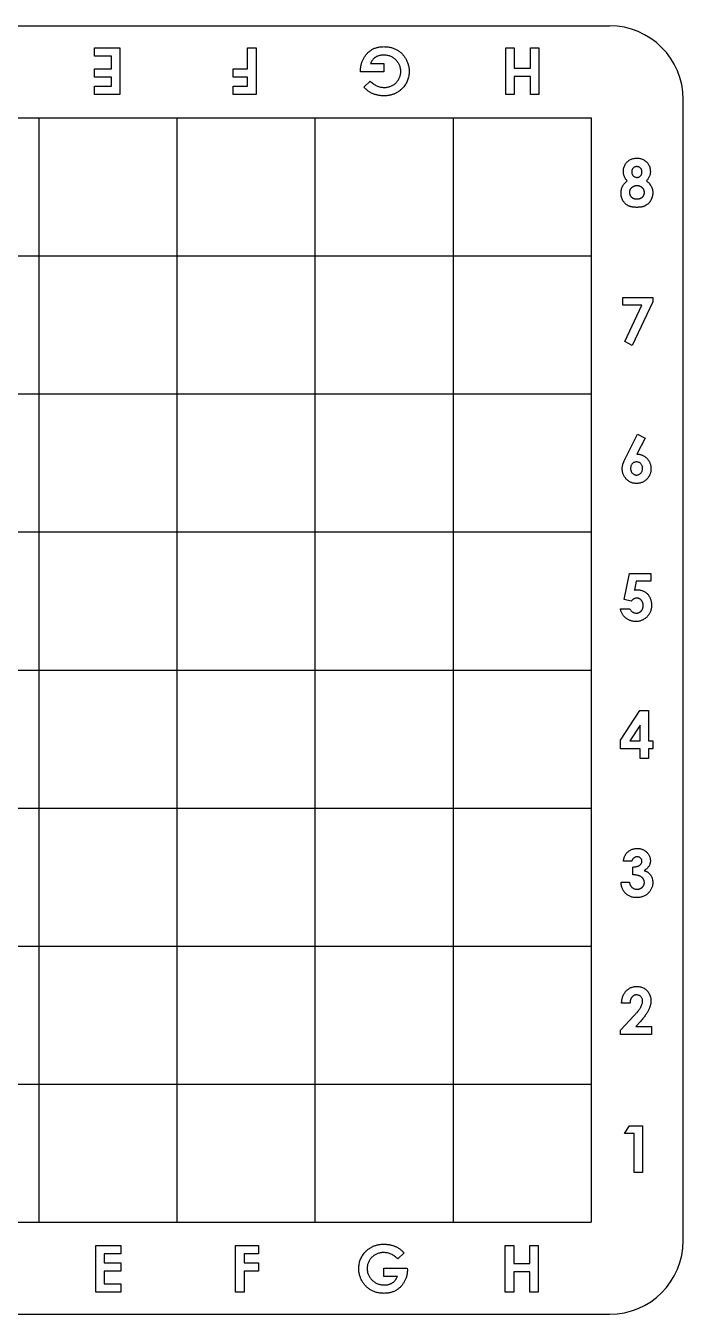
# Model space of a CAD drawing. Header units: millimetres. Extents: x 120 to 470, y 29 to 379.
# Drawn here: x 291.2 to 469.7, y 28.9 to 378.9 of the extents above; entities that cross this region are included whole.
import ezdxf

# ---------------------------------------------------------------- set-up
doc = ezdxf.new("R2010")
doc.units = ezdxf.units.MM

msp = doc.modelspace()

# ---------------------------------------------------------------- linework, layer by layer
at = {"color": 7, "linetype": 'Continuous', "lineweight": 25}
for p, q in [((139.69, 378.87), (449.69, 378.87)), ((309.86, 370.59), (309.86, 372.87)), ((309.86, 372.87), (316.7, 372.87)), ((316.7, 372.87), (316.7, 360.17)), ((351.43, 367.18), (351.43, 372.87)), ((351.43, 372.87), (353.71, 372.87)), ((353.71, 372.87), (353.71, 360.17)), ((421.55, 372.87), (423.82, 372.87)), ((421.55, 360.17), (421.55, 372.87)), ((423.82, 372.87), (423.82, 367.34)), ((428.22, 367.34), (428.22, 372.87)), ((428.22, 372.87), (430.5, 372.87)), ((430.5, 372.87), (430.5, 360.17)), ((314.42, 370.59), (309.86, 370.59)), ((314.42, 367.18), (314.42, 370.59)), ((384.8, 368.64), (388.44, 368.64)), ((388.44, 368.64), (388.44, 366.36)), ((309.86, 367.18), (314.42, 367.18)), ((309.86, 364.9), (309.86, 367.18)), ((314.42, 364.9), (309.86, 364.9)), ((314.42, 362.45), (314.42, 364.9)), ((347.52, 367.18), (351.43, 367.18)), ((347.52, 364.9), (347.52, 367.18)), ((351.43, 364.9), (347.52, 364.9)), ((351.43, 362.45), (351.43, 364.9)), ((382.11, 366.36), (382.09, 366.9)), ((388.44, 366.36), (382.11, 366.36)), ((423.82, 367.34), (428.22, 367.34)), ((423.82, 365.06), (423.82, 360.17)), ((428.22, 365.06), (423.82, 365.06)), ((428.22, 360.17), (428.22, 365.06)), ((309.86, 362.45), (314.42, 362.45)), ((309.86, 360.17), (309.86, 362.45)), ((347.52, 362.45), (351.43, 362.45)), ((347.52, 360.17), (347.52, 362.45)), ((382.99, 362.19), (384.71, 363.84)), ((316.7, 360.17), (309.86, 360.17)), ((353.71, 360.17), (347.52, 360.17)), ((423.82, 360.17), (421.55, 360.17)), ((430.5, 360.17), (428.22, 360.17)), ((469.69, 48.87), (469.69, 358.87)), ((144.69, 353.87), (444.69, 353.87)), ((257.19, 353.87), (294.69, 353.87)), ((294.69, 353.87), (294.69, 316.37)), ((294.69, 353.87), (332.19, 353.87)), ((332.19, 353.87), (369.69, 353.87)), ((332.19, 353.87), (332.19, 316.37)), ((369.69, 353.87), (369.69, 316.37)), ((369.69, 353.87), (407.19, 353.87)), ((407.19, 353.87), (407.19, 316.37)), ((407.19, 353.87), (444.69, 353.87)), ((444.69, 353.87), (444.69, 316.37)), ((444.69, 353.87), (444.69, 53.87)), ((257.19, 316.37), (294.69, 316.37)), ((294.69, 316.37), (294.69, 278.87)), ((294.69, 316.37), (332.19, 316.37)), ((332.19, 316.37), (332.19, 278.87)), ((332.19, 316.37), (369.69, 316.37)), ((369.69, 316.37), (407.19, 316.37)), ((369.69, 316.37), (369.69, 278.87)), ((407.19, 316.37), (407.19, 278.87)), ((407.19, 316.37), (444.69, 316.37)), ((444.69, 316.37), (444.69, 278.87)), ((453.28, 305.07), (461.42, 305.07)), ((453.28, 302.96), (453.28, 305.07)), ((461.42, 305.07), (461.42, 303.89)), ((458.48, 302.96), (453.28, 302.96)), ((453.8, 293.07), (458.48, 302.96)), ((461.42, 303.89), (455.82, 292.05)), ((455.82, 292.05), (453.8, 293.07)), ((257.19, 278.87), (294.69, 278.87)), ((294.69, 278.87), (294.69, 241.37)), ((294.69, 278.87), (332.19, 278.87)), ((332.19, 278.87), (332.19, 241.37)), ((332.19, 278.87), (369.69, 278.87)), ((369.69, 278.87), (369.69, 241.37)), ((369.69, 278.87), (407.19, 278.87)), ((407.19, 278.87), (407.19, 241.37)), ((407.19, 278.87), (444.69, 278.87)), ((444.69, 278.87), (444.69, 241.37)), ((454.08, 261.56), (457.3, 267.9)), ((459.32, 266.88), (457.11, 262.53)), ((457.3, 267.9), (459.32, 266.88)), ((257.19, 241.37), (294.69, 241.37)), ((294.69, 241.37), (332.19, 241.37)), ((294.69, 241.37), (294.69, 203.87)), ((332.19, 241.37), (332.19, 203.87)), ((332.19, 241.37), (369.69, 241.37)), ((369.69, 241.37), (369.69, 203.87)), ((369.69, 241.37), (407.19, 241.37)), ((407.19, 241.37), (444.69, 241.37)), ((407.19, 241.37), (407.19, 203.87)), ((444.69, 241.37), (444.69, 203.87)), ((453.66, 223.03), (455.15, 230.07)), ((455.15, 230.07), (460.94, 230.07)), ((456.96, 227.96), (456.46, 225.56)), ((460.94, 227.96), (456.96, 227.96)), ((460.94, 230.07), (460.94, 227.96)), ((455.58, 222.59), (453.66, 223.03)), ((452.63, 220.47), (455.24, 220.47)), ((257.19, 203.87), (294.69, 203.87)), ((294.69, 203.87), (332.19, 203.87)), ((294.69, 203.87), (294.69, 166.37)), ((332.19, 203.87), (332.19, 166.37)), ((332.19, 203.87), (369.69, 203.87)), ((369.69, 203.87), (369.69, 166.37)), ((369.69, 203.87), (407.19, 203.87)), ((407.19, 203.87), (444.69, 203.87)), ((407.19, 203.87), (407.19, 166.37)), ((444.69, 203.87), (444.69, 166.37)), ((452.63, 184.79), (457.91, 192.9)), ((457.91, 192.9), (460.28, 192.9)), ((460.28, 192.9), (460.28, 184.6)), ((458.01, 188.92), (455.19, 184.6)), ((458.01, 184.6), (458.01, 188.92)), ((452.63, 182.48), (452.63, 184.79)), ((458.01, 182.48), (452.63, 182.48)), ((455.19, 184.6), (458.01, 184.6)), ((458.01, 179.87), (458.01, 182.48)), ((460.28, 184.6), (461.42, 184.6)), ((460.28, 182.48), (460.28, 179.87)), ((461.42, 182.48), (460.28, 182.48)), ((461.42, 184.6), (461.42, 182.48)), ((460.28, 179.87), (458.01, 179.87)), ((257.19, 166.37), (294.69, 166.37)), ((294.69, 166.37), (332.19, 166.37)), ((294.69, 166.37), (294.69, 128.87)), ((332.19, 166.37), (332.19, 128.87)), ((332.19, 166.37), (369.69, 166.37)), ((369.69, 166.37), (369.69, 128.87)), ((369.69, 166.37), (407.19, 166.37)), ((407.19, 166.37), (444.69, 166.37)), ((407.19, 166.37), (407.19, 128.87)), ((444.69, 166.37), (444.69, 128.87)), ((455.73, 151.98), (453.45, 151.98)), ((456.05, 148.24), (456.05, 150.35)), ((452.8, 146.28), (455.07, 146.28)), ((257.19, 128.87), (294.69, 128.87)), ((294.69, 128.87), (332.19, 128.87)), ((294.69, 128.87), (294.69, 91.37)), ((332.19, 128.87), (332.19, 91.37)), ((332.19, 128.87), (369.69, 128.87)), ((369.69, 128.87), (369.69, 91.37)), ((369.69, 128.87), (407.19, 128.87)), ((407.19, 128.87), (444.69, 128.87)), ((407.19, 128.87), (407.19, 91.37)), ((444.69, 128.87), (444.69, 91.37)), ((455.24, 113.34), (452.96, 113.34)), ((452.63, 106.03), (456.39, 110.03)), ((458.15, 108.51), (456.82, 106.99)), ((452.63, 104.87), (452.63, 106.03)), ((456.82, 106.99), (461.1, 106.99)), ((461.1, 106.99), (461.1, 104.87)), ((461.1, 104.87), (452.63, 104.87)), ((257.19, 91.37), (294.69, 91.37)), ((294.69, 91.37), (294.69, 53.87)), ((294.69, 91.37), (332.19, 91.37)), ((332.19, 91.37), (369.69, 91.37)), ((332.19, 91.37), (332.19, 53.87)), ((369.69, 91.37), (369.69, 53.87)), ((369.69, 91.37), (407.19, 91.37)), ((407.19, 91.37), (407.19, 53.87)), ((407.19, 91.37), (444.69, 91.37)), ((444.69, 91.37), (444.69, 53.87)), ((453.77, 77.96), (455.13, 80.07)), ((456.38, 77.96), (453.77, 77.96)), ((455.13, 80.07), (458.66, 80.07)), ((456.38, 67.37), (456.38, 77.96)), ((458.66, 80.07), (458.66, 67.37)), ((458.66, 67.37), (456.38, 67.37)), ((144.69, 53.87), (444.69, 53.87)), ((257.19, 53.87), (294.69, 53.87)), ((294.69, 53.87), (332.19, 53.87)), ((332.19, 53.87), (369.69, 53.87)), ((369.69, 53.87), (407.19, 53.87)), ((407.19, 53.87), (444.69, 53.87)), ((310.18, 47.57), (317.02, 47.57)), ((310.18, 34.87), (310.18, 47.57)), ((317.02, 47.57), (317.02, 45.29)), ((348.17, 47.57), (354.36, 47.57)), ((348.17, 34.87), (348.17, 47.57)), ((354.36, 47.57), (354.36, 45.29)), ((393.89, 45.55), (392.17, 43.9)), ((421.38, 47.57), (423.66, 47.57)), ((421.38, 34.87), (421.38, 47.57)), ((423.66, 47.57), (423.66, 42.69)), ((428.06, 47.57), (430.34, 47.57)), ((428.06, 42.69), (428.06, 47.57)), ((430.34, 47.57), (430.34, 34.87)), ((312.46, 45.29), (312.46, 42.85)), ((317.02, 45.29), (312.46, 45.29)), ((312.46, 42.85), (317.02, 42.85)), ((317.02, 42.85), (317.02, 40.57)), ((350.45, 45.29), (350.45, 42.85)), ((354.36, 45.29), (350.45, 45.29)), ((350.45, 42.85), (354.36, 42.85)), ((354.36, 42.85), (354.36, 40.57)), ((423.66, 42.69), (428.06, 42.69)), ((312.46, 40.57), (312.46, 37.15)), ((317.02, 40.57), (312.46, 40.57)), ((350.45, 40.57), (350.45, 34.87)), ((354.36, 40.57), (350.45, 40.57)), ((388.44, 41.39), (394.77, 41.39)), ((388.44, 39.11), (388.44, 41.39)), ((392.09, 39.11), (388.44, 39.11)), ((394.77, 41.39), (394.79, 40.84)), ((423.66, 40.41), (423.66, 34.87)), ((428.06, 40.41), (423.66, 40.41)), ((428.06, 34.87), (428.06, 40.41)), ((312.46, 37.15), (317.02, 37.15)), ((317.02, 37.15), (317.02, 34.87)), ((317.02, 34.87), (310.18, 34.87)), ((350.45, 34.87), (348.17, 34.87)), ((423.66, 34.87), (421.38, 34.87)), ((430.34, 34.87), (428.06, 34.87)), ((139.69, 28.87), (449.69, 28.87))]:
    msp.add_line(p, q, dxfattribs=at)
for centre, start, end in [((449.69, 358.87), 0, 90), ((449.69, 48.87), 270, 0)]:
    msp.add_arc(centre, 20, start, end, dxfattribs=at)
for points, knots in [([(382.09, 366.9), (382.09, 367.04), (382.1, 367.32), (382.14, 367.73), (382.21, 368.14), (382.3, 368.55), (382.42, 368.94), (382.57, 369.34), (382.75, 369.72), (382.95, 370.1), (383.17, 370.46), (383.41, 370.81), (383.67, 371.13), (383.94, 371.43), (384.23, 371.71), (384.53, 371.96), (384.85, 372.2), (385.19, 372.41), (385.54, 372.59), (385.9, 372.76), (386.28, 372.89), (386.68, 373.01), (387.09, 373.09), (387.52, 373.15), (387.96, 373.19), (388.25, 373.2), (388.41, 373.2)], [0, 0, 0, 0, 0.041956, 0.083837, 0.12533, 0.166825, 0.208487, 0.250658, 0.293111, 0.336462, 0.379616, 0.421681, 0.463015, 0.503747, 0.543718, 0.583465, 0.623153, 0.662889, 0.702811, 0.742873, 0.783639, 0.82484, 0.866918, 0.910061, 0.95421, 1, 1, 1, 1]), ([(388.41, 373.2), (388.57, 373.2), (388.89, 373.19), (389.36, 373.15), (389.82, 373.08), (390.27, 372.99), (390.71, 372.87), (391.13, 372.72), (391.53, 372.54), (391.93, 372.35), (392.3, 372.12), (392.66, 371.87), (393, 371.6), (393.32, 371.3), (393.61, 370.98), (393.89, 370.64), (394.15, 370.28), (394.38, 369.89), (394.59, 369.49), (394.77, 369.08), (394.93, 368.66), (395.06, 368.24), (395.16, 367.8), (395.23, 367.36), (395.27, 366.91), (395.28, 366.61), (395.28, 366.46)], [0, 0, 0, 0, 0.045177, 0.089554, 0.132591, 0.175068, 0.216835, 0.258412, 0.299395, 0.34053, 0.381365, 0.421966, 0.462143, 0.502292, 0.542775, 0.583285, 0.62468, 0.666691, 0.70889, 0.750592, 0.791965, 0.832957, 0.874428, 0.915866, 0.957652, 1, 1, 1, 1]), ([(388.36, 370.92), (388.26, 370.92), (388.05, 370.92), (387.75, 370.89), (387.46, 370.84), (387.19, 370.79), (386.92, 370.71), (386.67, 370.61), (386.43, 370.5), (386.21, 370.37), (385.99, 370.22), (385.79, 370.05), (385.6, 369.87), (385.41, 369.66), (385.24, 369.43), (385.08, 369.19), (384.93, 368.92), (384.84, 368.74), (384.8, 368.64)], [0, 0, 0, 0, 0.069342, 0.136133, 0.200535, 0.262767, 0.323389, 0.382953, 0.440937, 0.498748, 0.556278, 0.614728, 0.673714, 0.734792, 0.797576, 0.86229, 0.929678, 1, 1, 1, 1]), ([(393, 366.46), (393, 366.61), (392.99, 366.91), (392.92, 367.35), (392.82, 367.78), (392.67, 368.19), (392.48, 368.57), (392.25, 368.94), (391.98, 369.3), (391.67, 369.63), (391.33, 369.93), (390.96, 370.2), (390.57, 370.42), (390.17, 370.61), (389.74, 370.74), (389.3, 370.85), (388.84, 370.91), (388.52, 370.92), (388.36, 370.92)], [0, 0, 0, 0, 0.063874, 0.125841, 0.186457, 0.246336, 0.306267, 0.366955, 0.42886, 0.492563, 0.556595, 0.619071, 0.681028, 0.742582, 0.804912, 0.86786, 0.932938, 1, 1, 1, 1]), ([(388.53, 362.13), (388.69, 362.13), (388.99, 362.14), (389.44, 362.2), (389.87, 362.3), (390.28, 362.44), (390.67, 362.62), (391.04, 362.83), (391.39, 363.09), (391.72, 363.38), (392.02, 363.71), (392.28, 364.05), (392.5, 364.41), (392.69, 364.79), (392.83, 365.18), (392.93, 365.59), (392.99, 366.02), (393, 366.31), (393, 366.46)], [0, 0, 0, 0, 0.067193, 0.13194, 0.195206, 0.257151, 0.318871, 0.380526, 0.442962, 0.506874, 0.570467, 0.632465, 0.693241, 0.753455, 0.813441, 0.873852, 0.936105, 1, 1, 1, 1]), ([(395.28, 366.46), (395.28, 366.25), (395.27, 365.84), (395.18, 365.24), (395.06, 364.66), (394.87, 364.1), (394.64, 363.56), (394.35, 363.04), (394.01, 362.54), (393.75, 362.23), (393.61, 362.07)], [0, 0, 0, 0, 0.1292579, 0.255246, 0.3789089, 0.5009297, 0.6232521, 0.7464326, 0.8713679, 1, 1, 1, 1]), ([(385.37, 360.45), (385.27, 360.49), (385.06, 360.58), (384.76, 360.75), (384.46, 360.93), (384.16, 361.14), (383.86, 361.37), (383.57, 361.62), (383.28, 361.9), (383.09, 362.09), (382.99, 362.19)], [0, 0, 0, 0, 0.111803, 0.227404, 0.345669, 0.467905, 0.594194, 0.724668, 0.859642, 1, 1, 1, 1]), ([(384.71, 363.84), (384.85, 363.71), (385.12, 363.44), (385.56, 363.09), (386.01, 362.79), (386.48, 362.55), (386.97, 362.36), (387.48, 362.23), (388, 362.14), (388.35, 362.13), (388.53, 362.13)], [0, 0, 0, 0, 0.134447, 0.263807, 0.389241, 0.511496, 0.632427, 0.753439, 0.87526, 1, 1, 1, 1]), ([(393.61, 362.07), (393.53, 361.98), (393.37, 361.8), (393.1, 361.55), (392.83, 361.31), (392.55, 361.1), (392.26, 360.9), (391.96, 360.71), (391.66, 360.55), (391.34, 360.4), (391.01, 360.27), (390.68, 360.16), (390.33, 360.06), (389.98, 359.99), (389.61, 359.92), (389.24, 359.88), (388.86, 359.85), (388.6, 359.85), (388.47, 359.85)], [0, 0, 0, 0, 0.063787, 0.126616, 0.188343, 0.249479, 0.309864, 0.370656, 0.430675, 0.491278, 0.551874, 0.613065, 0.675167, 0.737705, 0.801473, 0.866116, 0.93226, 1, 1, 1, 1]), ([(388.47, 359.85), (388.33, 359.85), (388.06, 359.85), (387.66, 359.88), (387.26, 359.93), (386.87, 360), (386.48, 360.08), (386.1, 360.18), (385.73, 360.3), (385.49, 360.4), (385.37, 360.45)], [0, 0, 0, 0, 0.128976, 0.256614, 0.382375, 0.50745, 0.631232, 0.754221, 0.877301, 1, 1, 1, 1]), ([(453.45, 339.34), (453.45, 339.5), (453.46, 339.83), (453.55, 340.3), (453.7, 340.74), (453.9, 341.17), (454.15, 341.56), (454.45, 341.9), (454.81, 342.2), (455.2, 342.45), (455.63, 342.65), (456.1, 342.8), (456.61, 342.89), (456.95, 342.89), (457.13, 342.9)], [0, 0, 0, 0, 0.0852046, 0.1681055, 0.2492267, 0.3306764, 0.4116572, 0.4910963, 0.5706292, 0.6517408, 0.7347942, 0.8195831, 0.9077173, 1, 1, 1, 1]), ([(457.07, 340.62), (456.98, 340.62), (456.8, 340.61), (456.53, 340.53), (456.3, 340.4), (456.1, 340.22), (455.93, 340), (455.81, 339.75), (455.74, 339.47), (455.73, 339.28), (455.73, 339.18)], [0, 0, 0, 0, 0.127262, 0.247553, 0.366178, 0.488656, 0.611945, 0.735099, 0.863648, 1, 1, 1, 1]), ([(458.49, 339.2), (458.49, 339.3), (458.48, 339.49), (458.41, 339.77), (458.28, 340.01), (458.11, 340.23), (457.9, 340.4), (457.65, 340.53), (457.37, 340.61), (457.17, 340.62), (457.07, 340.62)], [0, 0, 0, 0, 0.133239, 0.257679, 0.377945, 0.498835, 0.619558, 0.739824, 0.86564, 1, 1, 1, 1]), ([(457.13, 342.9), (457.3, 342.89), (457.64, 342.89), (458.13, 342.8), (458.59, 342.65), (459.02, 342.45), (459.41, 342.19), (459.76, 341.89), (460.06, 341.53), (460.31, 341.13), (460.52, 340.7), (460.67, 340.25), (460.75, 339.78), (460.77, 339.46), (460.77, 339.3)], [0, 0, 0, 0, 0.091221, 0.177862, 0.261335, 0.343215, 0.424061, 0.504025, 0.585043, 0.667993, 0.751668, 0.833587, 0.916294, 1, 1, 1, 1]), ([(452.8, 333.43), (452.8, 333.59), (452.81, 333.91), (452.89, 334.38), (453.03, 334.83), (453.21, 335.25), (453.46, 335.66), (453.75, 336.03), (454.1, 336.39), (454.37, 336.6), (454.5, 336.71)], [0, 0, 0, 0, 0.127276, 0.250113, 0.370492, 0.489901, 0.611006, 0.735976, 0.864676, 1, 1, 1, 1]), ([(454.5, 336.71), (454.42, 336.81), (454.25, 337), (454.04, 337.31), (453.86, 337.62), (453.7, 337.95), (453.59, 338.28), (453.51, 338.63), (453.46, 338.98), (453.45, 339.22), (453.45, 339.34)], [0, 0, 0, 0, 0.132691, 0.261229, 0.386616, 0.5095, 0.631048, 0.753001, 0.875241, 1, 1, 1, 1]), ([(455.73, 339.18), (455.73, 339.08), (455.74, 338.88), (455.82, 338.59), (455.94, 338.34), (456.12, 338.11), (456.33, 337.93), (456.57, 337.79), (456.84, 337.71), (457.02, 337.69), (457.11, 337.69)], [0, 0, 0, 0, 0.133898, 0.261449, 0.385304, 0.511572, 0.636353, 0.7554, 0.874932, 1, 1, 1, 1]), ([(457.11, 337.69), (457.21, 337.69), (457.4, 337.7), (457.67, 337.78), (457.91, 337.92), (458.11, 338.1), (458.28, 338.33), (458.41, 338.59), (458.48, 338.88), (458.49, 339.09), (458.49, 339.2)], [0, 0, 0, 0, 0.1261, 0.245667, 0.362596, 0.483064, 0.606895, 0.731199, 0.860607, 1, 1, 1, 1]), ([(460.77, 339.3), (460.77, 339.19), (460.76, 338.97), (460.72, 338.64), (460.65, 338.33), (460.54, 338.02), (460.4, 337.71), (460.2, 337.39), (459.97, 337.05), (459.78, 336.83), (459.68, 336.71)], [0, 0, 0, 0, 0.117593, 0.230768, 0.342388, 0.452438, 0.56823, 0.697745, 0.841089, 1, 1, 1, 1]), ([(459.68, 336.71), (459.82, 336.62), (460.08, 336.43), (460.43, 336.09), (460.73, 335.71), (460.98, 335.3), (461.18, 334.86), (461.32, 334.4), (461.41, 333.92), (461.42, 333.6), (461.42, 333.43)], [0, 0, 0, 0, 0.126717, 0.250825, 0.374307, 0.498747, 0.623473, 0.74737, 0.87229, 1, 1, 1, 1]), ([(457.14, 329.55), (457.02, 329.55), (456.78, 329.55), (456.43, 329.57), (456.1, 329.61), (455.79, 329.66), (455.5, 329.72), (455.23, 329.8), (454.98, 329.89), (454.67, 330.03), (454.32, 330.24), (453.94, 330.56), (453.6, 330.94), (453.31, 331.36), (453.08, 331.83), (452.91, 332.34), (452.81, 332.88), (452.8, 333.24), (452.8, 333.43)], [0, 0, 0, 0, 0.055435, 0.108254, 0.158196, 0.205337, 0.250257, 0.292763, 0.333308, 0.371723, 0.445982, 0.520049, 0.595546, 0.673687, 0.753384, 0.833349, 0.915178, 1, 1, 1, 1]), ([(457.15, 335.41), (457.07, 335.41), (456.93, 335.41), (456.73, 335.38), (456.53, 335.34), (456.34, 335.28), (456.16, 335.21), (455.99, 335.12), (455.82, 335.01), (455.67, 334.89), (455.53, 334.75), (455.41, 334.62), (455.31, 334.47), (455.22, 334.31), (455.15, 334.15), (455.11, 333.99), (455.08, 333.81), (455.08, 333.7), (455.07, 333.64)], [0, 0, 0, 0, 0.070599, 0.139149, 0.206028, 0.270871, 0.334512, 0.399137, 0.463434, 0.527972, 0.592126, 0.65344, 0.712618, 0.770133, 0.826602, 0.883252, 0.941109, 1, 1, 1, 1]), ([(455.07, 333.64), (455.08, 333.57), (455.08, 333.45), (455.11, 333.27), (455.15, 333.1), (455.21, 332.93), (455.29, 332.78), (455.39, 332.63), (455.5, 332.48), (455.64, 332.35), (455.78, 332.23), (455.94, 332.12), (456.11, 332.03), (456.29, 331.96), (456.48, 331.9), (456.68, 331.86), (456.9, 331.83), (457.04, 331.83), (457.12, 331.83)], [0, 0, 0, 0, 0.060864, 0.120715, 0.178298, 0.236019, 0.29302, 0.351482, 0.411328, 0.473181, 0.535898, 0.598282, 0.66091, 0.724489, 0.789043, 0.857007, 0.926649, 1, 1, 1, 1]), ([(457.12, 331.83), (457.19, 331.83), (457.34, 331.83), (457.56, 331.86), (457.76, 331.89), (457.95, 331.95), (458.13, 332.01), (458.3, 332.1), (458.45, 332.2), (458.6, 332.32), (458.73, 332.44), (458.84, 332.58), (458.93, 332.73), (459.01, 332.88), (459.07, 333.04), (459.12, 333.22), (459.14, 333.4), (459.14, 333.52), (459.15, 333.59)], [0, 0, 0, 0, 0.075044, 0.146237, 0.214829, 0.280463, 0.343689, 0.406255, 0.467269, 0.527809, 0.587997, 0.646697, 0.703965, 0.760495, 0.818097, 0.877165, 0.937588, 1, 1, 1, 1]), ([(461.42, 333.43), (461.42, 333.25), (461.41, 332.9), (461.3, 332.38), (461.13, 331.88), (460.9, 331.41), (460.61, 330.97), (460.27, 330.59), (459.88, 330.27), (459.52, 330.05), (459.21, 329.9), (458.96, 329.81), (458.69, 329.73), (458.41, 329.66), (458.12, 329.61), (457.81, 329.58), (457.48, 329.55), (457.25, 329.55), (457.14, 329.55)], [0, 0, 0, 0, 0.082105, 0.162845, 0.24281, 0.324136, 0.404552, 0.481939, 0.558683, 0.635915, 0.675544, 0.716421, 0.758883, 0.802991, 0.848925, 0.897233, 0.947306, 1, 1, 1, 1]), ([(459.15, 333.59), (459.14, 333.65), (459.14, 333.77), (459.11, 333.96), (459.07, 334.13), (459.01, 334.3), (458.92, 334.46), (458.82, 334.61), (458.71, 334.76), (458.57, 334.89), (458.43, 335.01), (458.27, 335.12), (458.11, 335.21), (457.93, 335.28), (457.75, 335.34), (457.55, 335.38), (457.35, 335.41), (457.22, 335.41), (457.15, 335.41)], [0, 0, 0, 0, 0.063232, 0.123596, 0.183631, 0.241965, 0.301454, 0.360997, 0.421479, 0.484582, 0.547964, 0.610316, 0.672871, 0.735109, 0.798492, 0.863878, 0.930919, 1, 1, 1, 1]), ([(457.11, 262.53), (457.24, 262.52), (457.5, 262.52), (457.87, 262.46), (458.24, 262.37), (458.59, 262.25), (458.92, 262.08), (459.24, 261.88), (459.54, 261.64), (459.82, 261.38), (460.08, 261.08), (460.31, 260.76), (460.51, 260.43), (460.66, 260.08), (460.79, 259.71), (460.87, 259.32), (460.93, 258.92), (460.93, 258.64), (460.94, 258.5)], [0, 0, 0, 0, 0.063329, 0.124736, 0.184916, 0.2443, 0.303826, 0.364353, 0.426073, 0.489721, 0.553756, 0.616458, 0.678319, 0.740301, 0.802656, 0.866732, 0.932157, 1, 1, 1, 1]), ([(453.12, 258.52), (453.12, 258.62), (453.13, 258.82), (453.16, 259.12), (453.21, 259.42), (453.28, 259.67), (453.34, 259.88), (453.4, 260.06), (453.48, 260.26), (453.58, 260.48), (453.68, 260.72), (453.8, 260.98), (453.93, 261.27), (454.03, 261.46), (454.08, 261.56)], [0, 0, 0, 0, 0.092538, 0.185591, 0.279552, 0.375602, 0.427617, 0.487117, 0.554199, 0.628624, 0.709688, 0.799181, 0.895357, 1, 1, 1, 1]), ([(457, 260.41), (456.89, 260.4), (456.67, 260.39), (456.37, 260.29), (456.09, 260.13), (455.85, 259.91), (455.65, 259.64), (455.5, 259.33), (455.41, 258.99), (455.4, 258.75), (455.4, 258.63)], [0, 0, 0, 0, 0.122718, 0.240143, 0.357362, 0.481674, 0.607866, 0.732955, 0.862144, 1, 1, 1, 1]), ([(458.66, 258.63), (458.65, 258.75), (458.64, 258.99), (458.55, 259.33), (458.4, 259.64), (458.19, 259.91), (457.94, 260.13), (457.65, 260.29), (457.34, 260.39), (457.11, 260.4), (457, 260.41)], [0, 0, 0, 0, 0.135404, 0.262225, 0.385849, 0.510857, 0.634977, 0.753299, 0.873932, 1, 1, 1, 1]), ([(457.05, 254.55), (456.91, 254.55), (456.64, 254.56), (456.24, 254.62), (455.86, 254.71), (455.5, 254.84), (455.16, 255.01), (454.83, 255.22), (454.53, 255.47), (454.24, 255.75), (453.98, 256.06), (453.75, 256.37), (453.55, 256.7), (453.4, 257.05), (453.27, 257.4), (453.19, 257.76), (453.13, 258.14), (453.12, 258.39), (453.12, 258.52)], [0, 0, 0, 0, 0.0664859, 0.1307356, 0.1932868, 0.2552914, 0.3165376, 0.3788667, 0.4418772, 0.5071175, 0.5722714, 0.6354271, 0.6968173, 0.7573566, 0.8172651, 0.8771343, 0.9380198, 1, 1, 1, 1]), ([(455.4, 258.63), (455.41, 258.51), (455.42, 258.27), (455.51, 257.93), (455.66, 257.61), (455.87, 257.34), (456.12, 257.12), (456.4, 256.95), (456.69, 256.85), (456.9, 256.83), (457.01, 256.83)], [0, 0, 0, 0, 0.137285, 0.267028, 0.394926, 0.524335, 0.650813, 0.769267, 0.883435, 1, 1, 1, 1]), ([(457.01, 256.83), (457.12, 256.83), (457.33, 256.85), (457.64, 256.95), (457.93, 257.11), (458.18, 257.33), (458.4, 257.6), (458.54, 257.92), (458.64, 258.26), (458.65, 258.51), (458.66, 258.63)], [0, 0, 0, 0, 0.1211522, 0.2376006, 0.3560525, 0.480525, 0.6076386, 0.7334299, 0.8621816, 1, 1, 1, 1]), ([(460.94, 258.5), (460.93, 258.37), (460.93, 258.1), (460.87, 257.71), (460.78, 257.33), (460.66, 256.97), (460.5, 256.63), (460.3, 256.3), (460.07, 255.99), (459.8, 255.69), (459.51, 255.43), (459.21, 255.19), (458.88, 254.99), (458.55, 254.83), (458.19, 254.71), (457.82, 254.61), (457.44, 254.56), (457.18, 254.55), (457.05, 254.55)], [0, 0, 0, 0, 0.0656209, 0.1297044, 0.1920084, 0.2531654, 0.31459, 0.3765328, 0.4392867, 0.5037985, 0.568284, 0.6306289, 0.6915128, 0.7519976, 0.8123769, 0.8735769, 0.9360267, 1, 1, 1, 1]), ([(456.46, 225.56), (456.53, 225.57), (456.66, 225.61), (456.87, 225.65), (457.06, 225.67), (457.19, 225.68), (457.25, 225.68)], [0, 0, 0, 0, 0.263654, 0.51998, 0.767103, 1, 1, 1, 1]), ([(457.25, 225.68), (457.38, 225.67), (457.65, 225.67), (458.04, 225.61), (458.41, 225.52), (458.77, 225.39), (459.11, 225.22), (459.43, 225.02), (459.73, 224.77), (460.01, 224.5), (460.26, 224.19), (460.49, 223.87), (460.68, 223.52), (460.83, 223.15), (460.95, 222.76), (461.04, 222.34), (461.09, 221.91), (461.1, 221.62), (461.1, 221.47)], [0, 0, 0, 0, 0.063401, 0.124976, 0.184492, 0.243474, 0.302264, 0.361384, 0.421482, 0.483455, 0.545936, 0.608143, 0.66982, 0.732332, 0.796092, 0.861643, 0.929435, 1, 1, 1, 1]), ([(457.08, 223.4), (457.01, 223.4), (456.88, 223.39), (456.69, 223.35), (456.5, 223.29), (456.31, 223.2), (456.13, 223.08), (455.94, 222.94), (455.75, 222.78), (455.64, 222.65), (455.58, 222.59)], [0, 0, 0, 0, 0.1103603, 0.2211858, 0.3343638, 0.4529766, 0.5772343, 0.7088043, 0.8493551, 1, 1, 1, 1]), ([(461.1, 221.47), (461.09, 221.32), (461.09, 221.02), (461.03, 220.57), (460.93, 220.15), (460.8, 219.75), (460.62, 219.36), (460.41, 219), (460.16, 218.65), (459.87, 218.32), (459.55, 218.02), (459.22, 217.76), (458.86, 217.54), (458.49, 217.36), (458.11, 217.22), (457.7, 217.12), (457.28, 217.06), (457, 217.05), (456.85, 217.05)], [0, 0, 0, 0, 0.066755, 0.131728, 0.19481, 0.256899, 0.318751, 0.380351, 0.443324, 0.507463, 0.571506, 0.633361, 0.693942, 0.753929, 0.813802, 0.874524, 0.936222, 1, 1, 1, 1]), ([(456.98, 219.33), (457.05, 219.33), (457.17, 219.33), (457.35, 219.36), (457.52, 219.41), (457.69, 219.47), (457.85, 219.55), (458, 219.65), (458.15, 219.77), (458.29, 219.9), (458.41, 220.05), (458.52, 220.21), (458.62, 220.38), (458.69, 220.56), (458.75, 220.76), (458.79, 220.96), (458.82, 221.17), (458.82, 221.31), (458.82, 221.39)], [0, 0, 0, 0, 0.061179, 0.120371, 0.178442, 0.235934, 0.294268, 0.352654, 0.413122, 0.475586, 0.5389, 0.601869, 0.664333, 0.727647, 0.792409, 0.85912, 0.928135, 1, 1, 1, 1]), ([(458.82, 221.39), (458.82, 221.46), (458.82, 221.6), (458.79, 221.81), (458.75, 222), (458.7, 222.19), (458.62, 222.37), (458.54, 222.53), (458.43, 222.69), (458.31, 222.83), (458.18, 222.97), (458.05, 223.08), (457.9, 223.18), (457.75, 223.26), (457.59, 223.32), (457.43, 223.36), (457.25, 223.4), (457.14, 223.4), (457.08, 223.4)], [0, 0, 0, 0, 0.072891, 0.141883, 0.209282, 0.274623, 0.338439, 0.401305, 0.465006, 0.52832, 0.59074, 0.650981, 0.70969, 0.767212, 0.824188, 0.881767, 0.939955, 1, 1, 1, 1]), ([(456.85, 217.05), (456.72, 217.05), (456.47, 217.06), (456.09, 217.1), (455.73, 217.17), (455.38, 217.27), (455.04, 217.4), (454.72, 217.56), (454.41, 217.74), (454.12, 217.96), (453.85, 218.2), (453.6, 218.46), (453.37, 218.74), (453.18, 219.04), (453, 219.37), (452.85, 219.72), (452.73, 220.08), (452.66, 220.34), (452.63, 220.47)], [0, 0, 0, 0, 0.065935, 0.130037, 0.192362, 0.25382, 0.314199, 0.37467, 0.435154, 0.496479, 0.557809, 0.619031, 0.679691, 0.740961, 0.803375, 0.866818, 0.932318, 1, 1, 1, 1]), ([(455.24, 220.47), (455.29, 220.38), (455.38, 220.2), (455.55, 219.97), (455.75, 219.77), (455.97, 219.61), (456.2, 219.49), (456.45, 219.39), (456.71, 219.34), (456.89, 219.33), (456.98, 219.33)], [0, 0, 0, 0, 0.138114, 0.268408, 0.394191, 0.517092, 0.637493, 0.757004, 0.877294, 1, 1, 1, 1]), ([(453.45, 151.98), (453.46, 152.09), (453.49, 152.32), (453.57, 152.64), (453.66, 152.95), (453.77, 153.24), (453.9, 153.51), (454.06, 153.76), (454.23, 154), (454.36, 154.15), (454.42, 154.22)], [0, 0, 0, 0, 0.1389342, 0.2723714, 0.400702, 0.5249153, 0.646775, 0.7657065, 0.8831152, 1, 1, 1, 1]), ([(454.42, 154.22), (454.51, 154.31), (454.7, 154.5), (455.01, 154.74), (455.33, 154.95), (455.68, 155.11), (456.04, 155.24), (456.42, 155.33), (456.82, 155.39), (457.09, 155.4), (457.23, 155.4)], [0, 0, 0, 0, 0.127407, 0.251106, 0.372908, 0.494496, 0.616171, 0.740563, 0.867605, 1, 1, 1, 1]), ([(457.23, 155.4), (457.35, 155.4), (457.59, 155.39), (457.95, 155.35), (458.29, 155.26), (458.61, 155.16), (458.92, 155.02), (459.22, 154.85), (459.5, 154.65), (459.76, 154.42), (459.99, 154.17), (460.2, 153.9), (460.38, 153.63), (460.52, 153.34), (460.64, 153.04), (460.71, 152.72), (460.77, 152.4), (460.77, 152.18), (460.77, 152.07)], [0, 0, 0, 0, 0.068214, 0.134095, 0.198286, 0.26116, 0.323635, 0.386367, 0.449642, 0.514245, 0.578413, 0.640375, 0.700615, 0.760104, 0.819299, 0.878466, 0.93836, 1, 1, 1, 1]), ([(457.21, 153.12), (457.13, 153.12), (456.97, 153.11), (456.73, 153.05), (456.5, 152.95), (456.29, 152.81), (456.1, 152.64), (455.94, 152.44), (455.81, 152.22), (455.75, 152.06), (455.73, 151.98)], [0, 0, 0, 0, 0.123523, 0.245107, 0.367266, 0.494691, 0.622324, 0.746003, 0.872253, 1, 1, 1, 1]), ([(456.05, 150.35), (456.2, 150.36), (456.49, 150.39), (456.88, 150.45), (457.21, 150.52), (457.48, 150.61), (457.71, 150.73), (457.91, 150.86), (458.09, 151.01), (458.23, 151.17), (458.35, 151.35), (458.43, 151.54), (458.49, 151.73), (458.49, 151.86), (458.49, 151.92)], [0, 0, 0, 0, 0.141704, 0.2651, 0.370058, 0.458024, 0.535994, 0.609848, 0.680075, 0.748587, 0.81563, 0.878071, 0.939584, 1, 1, 1, 1]), ([(458.49, 151.92), (458.49, 152.01), (458.48, 152.17), (458.41, 152.4), (458.3, 152.61), (458.14, 152.79), (457.95, 152.94), (457.73, 153.05), (457.48, 153.11), (457.3, 153.12), (457.21, 153.12)], [0, 0, 0, 0, 0.126208, 0.246331, 0.363484, 0.484754, 0.608383, 0.731214, 0.860989, 1, 1, 1, 1]), ([(460.77, 152.07), (460.77, 151.93), (460.76, 151.66), (460.67, 151.26), (460.54, 150.88), (460.34, 150.53), (460.1, 150.19), (459.81, 149.89), (459.46, 149.63), (459.21, 149.48), (459.07, 149.41)], [0, 0, 0, 0, 0.124101, 0.244316, 0.364466, 0.485854, 0.608915, 0.734301, 0.863943, 1, 1, 1, 1]), ([(459.15, 146.18), (459.14, 146.25), (459.14, 146.39), (459.1, 146.59), (459.04, 146.79), (458.95, 146.97), (458.84, 147.15), (458.7, 147.32), (458.53, 147.48), (458.35, 147.63), (458.14, 147.77), (457.9, 147.89), (457.65, 147.99), (457.37, 148.08), (457.07, 148.15), (456.75, 148.19), (456.41, 148.23), (456.17, 148.23), (456.05, 148.24)], [0, 0, 0, 0, 0.050613, 0.10076, 0.149275, 0.198888, 0.249306, 0.302323, 0.357221, 0.415437, 0.476443, 0.539829, 0.606184, 0.675941, 0.749782, 0.828288, 0.911845, 1, 1, 1, 1]), ([(459.07, 149.41), (459.16, 149.38), (459.34, 149.32), (459.6, 149.21), (459.84, 149.08), (460.06, 148.93), (460.27, 148.77), (460.46, 148.6), (460.64, 148.41), (460.8, 148.2), (460.95, 147.98), (461.08, 147.75), (461.18, 147.51), (461.27, 147.26), (461.34, 147), (461.39, 146.72), (461.42, 146.44), (461.42, 146.26), (461.42, 146.16)], [0, 0, 0, 0, 0.066221, 0.130122, 0.192922, 0.254764, 0.315757, 0.376303, 0.436814, 0.498168, 0.559516, 0.620243, 0.68097, 0.742349, 0.804584, 0.868102, 0.933307, 1, 1, 1, 1]), ([(457.02, 142.05), (456.87, 142.05), (456.58, 142.06), (456.16, 142.11), (455.75, 142.2), (455.37, 142.33), (455.01, 142.49), (454.66, 142.68), (454.34, 142.91), (454.05, 143.18), (453.78, 143.48), (453.54, 143.8), (453.33, 144.15), (453.16, 144.53), (453.02, 144.93), (452.91, 145.36), (452.83, 145.81), (452.81, 146.12), (452.8, 146.28)], [0, 0, 0, 0, 0.066659, 0.130343, 0.191936, 0.251996, 0.311122, 0.369755, 0.428602, 0.488436, 0.548524, 0.608661, 0.669236, 0.730881, 0.794196, 0.85983, 0.928533, 1, 1, 1, 1]), ([(455.07, 146.28), (455.09, 146.2), (455.12, 146.05), (455.17, 145.82), (455.24, 145.61), (455.33, 145.42), (455.42, 145.24), (455.52, 145.08), (455.64, 144.94), (455.81, 144.76), (456.06, 144.59), (456.39, 144.43), (456.76, 144.34), (457.01, 144.33), (457.15, 144.33)], [0, 0, 0, 0, 0.0773464, 0.1506523, 0.2206775, 0.2865752, 0.3501885, 0.4113788, 0.469946, 0.5282338, 0.6421944, 0.7553643, 0.8735561, 1, 1, 1, 1]), ([(461.42, 146.16), (461.42, 146.02), (461.41, 145.74), (461.36, 145.33), (461.26, 144.94), (461.12, 144.57), (460.94, 144.21), (460.73, 143.86), (460.47, 143.54), (460.19, 143.24), (459.87, 142.96), (459.52, 142.71), (459.16, 142.51), (458.77, 142.34), (458.36, 142.21), (457.94, 142.11), (457.49, 142.06), (457.18, 142.05), (457.02, 142.05)], [0, 0, 0, 0, 0.0628212, 0.1238705, 0.1835542, 0.2422663, 0.3012649, 0.3608467, 0.4219487, 0.4847892, 0.5480139, 0.6104129, 0.6725364, 0.7348288, 0.7979473, 0.8629735, 0.9300196, 1, 1, 1, 1]), ([(457.15, 144.33), (457.22, 144.33), (457.35, 144.33), (457.56, 144.36), (457.75, 144.4), (457.93, 144.46), (458.11, 144.53), (458.27, 144.63), (458.43, 144.74), (458.58, 144.86), (458.71, 145), (458.82, 145.15), (458.93, 145.3), (459, 145.46), (459.07, 145.63), (459.11, 145.81), (459.14, 145.99), (459.14, 146.12), (459.15, 146.18)], [0, 0, 0, 0, 0.069402, 0.135943, 0.20102, 0.264181, 0.325955, 0.388454, 0.450819, 0.514266, 0.577492, 0.638835, 0.698634, 0.758057, 0.817032, 0.876415, 0.937278, 1, 1, 1, 1]), ([(452.96, 113.34), (452.97, 113.51), (452.99, 113.85), (453.06, 114.34), (453.17, 114.8), (453.3, 115.24), (453.47, 115.64), (453.68, 116.02), (453.92, 116.37), (454.19, 116.68), (454.48, 116.97), (454.8, 117.22), (455.14, 117.43), (455.5, 117.6), (455.87, 117.74), (456.27, 117.83), (456.69, 117.89), (456.98, 117.9), (457.13, 117.9)], [0, 0, 0, 0, 0.07494, 0.146428, 0.214753, 0.280422, 0.343604, 0.405543, 0.466199, 0.526538, 0.585902, 0.64409, 0.701613, 0.758754, 0.816629, 0.875655, 0.936624, 1, 1, 1, 1]), ([(457, 115.62), (456.94, 115.62), (456.82, 115.61), (456.64, 115.59), (456.48, 115.54), (456.32, 115.47), (456.17, 115.38), (456.02, 115.28), (455.89, 115.15), (455.76, 115.01), (455.64, 114.85), (455.54, 114.67), (455.46, 114.48), (455.38, 114.28), (455.32, 114.07), (455.28, 113.84), (455.25, 113.59), (455.24, 113.43), (455.24, 113.34)], [0, 0, 0, 0, 0.056467, 0.111164, 0.164937, 0.218322, 0.272393, 0.327976, 0.385291, 0.444903, 0.506844, 0.569488, 0.634153, 0.700976, 0.770897, 0.843626, 0.91966, 1, 1, 1, 1]), ([(458.66, 113.93), (458.65, 114.05), (458.64, 114.28), (458.55, 114.6), (458.4, 114.89), (458.2, 115.15), (457.95, 115.36), (457.66, 115.51), (457.34, 115.6), (457.11, 115.61), (457, 115.62)], [0, 0, 0, 0, 0.132755, 0.257234, 0.378601, 0.501406, 0.623942, 0.743642, 0.868121, 1, 1, 1, 1]), ([(457.13, 117.9), (457.3, 117.89), (457.65, 117.88), (458.16, 117.79), (458.64, 117.63), (459.08, 117.42), (459.48, 117.14), (459.85, 116.81), (460.17, 116.42), (460.43, 115.99), (460.66, 115.53), (460.82, 115.05), (460.92, 114.57), (460.93, 114.25), (460.94, 114.09)], [0, 0, 0, 0, 0.089615, 0.174949, 0.257548, 0.338901, 0.420053, 0.501401, 0.584252, 0.67037, 0.756473, 0.839207, 0.92012, 1, 1, 1, 1]), ([(456.39, 110.03), (456.5, 110.15), (456.71, 110.37), (457.01, 110.71), (457.28, 111.02), (457.52, 111.32), (457.74, 111.6), (457.92, 111.86), (458.08, 112.11), (458.24, 112.41), (458.4, 112.76), (458.55, 113.17), (458.64, 113.56), (458.65, 113.81), (458.66, 113.93)], [0, 0, 0, 0, 0.103844, 0.201115, 0.291116, 0.374348, 0.450707, 0.52004, 0.583258, 0.639578, 0.741537, 0.83506, 0.920873, 1, 1, 1, 1]), ([(460.94, 114.09), (460.93, 113.99), (460.93, 113.8), (460.9, 113.5), (460.86, 113.2), (460.79, 112.9), (460.7, 112.59), (460.6, 112.27), (460.48, 111.95), (460.34, 111.62), (460.17, 111.28), (459.98, 110.93), (459.75, 110.56), (459.49, 110.18), (459.2, 109.78), (458.88, 109.37), (458.53, 108.94), (458.28, 108.66), (458.15, 108.51)], [0, 0, 0, 0, 0.045518, 0.091616, 0.139247, 0.188242, 0.238673, 0.290664, 0.34484, 0.400432, 0.459144, 0.522551, 0.590101, 0.66226, 0.739681, 0.821575, 0.90833, 1, 1, 1, 1]), ([(381.6, 41.29), (381.61, 41.49), (381.62, 41.9), (381.7, 42.51), (381.83, 43.09), (382.01, 43.65), (382.25, 44.19), (382.53, 44.71), (382.87, 45.21), (383.14, 45.52), (383.27, 45.68)], [0, 0, 0, 0, 0.129256, 0.255242, 0.378902, 0.501424, 0.623259, 0.746437, 0.87137, 1, 1, 1, 1]), ([(383.27, 45.68), (383.35, 45.77), (383.52, 45.95), (383.78, 46.2), (384.05, 46.44), (384.33, 46.65), (384.62, 46.85), (384.92, 47.03), (385.22, 47.2), (385.54, 47.35), (385.87, 47.48), (386.21, 47.59), (386.55, 47.69), (386.91, 47.76), (387.27, 47.82), (387.64, 47.87), (388.02, 47.9), (388.28, 47.9), (388.41, 47.9)], [0, 0, 0, 0, 0.063787, 0.126616, 0.188343, 0.249479, 0.309864, 0.370656, 0.430675, 0.491278, 0.551874, 0.613065, 0.675167, 0.737705, 0.801473, 0.866116, 0.93226, 1, 1, 1, 1]), ([(388.35, 45.62), (388.19, 45.62), (387.89, 45.61), (387.44, 45.55), (387.01, 45.45), (386.6, 45.31), (386.21, 45.13), (385.84, 44.92), (385.49, 44.66), (385.16, 44.36), (384.86, 44.04), (384.6, 43.7), (384.38, 43.34), (384.2, 42.96), (384.06, 42.57), (383.96, 42.16), (383.89, 41.73), (383.89, 41.44), (383.88, 41.29)], [0, 0, 0, 0, 0.0671876, 0.1319287, 0.1951888, 0.2571283, 0.3188426, 0.3804925, 0.4432187, 0.5071253, 0.5707121, 0.632482, 0.6932527, 0.7531313, 0.8134577, 0.8738631, 0.9361103, 1, 1, 1, 1]), ([(392.17, 43.9), (392.03, 44.04), (391.76, 44.31), (391.33, 44.66), (390.87, 44.95), (390.4, 45.2), (389.91, 45.39), (389.41, 45.52), (388.88, 45.6), (388.53, 45.61), (388.35, 45.62)], [0, 0, 0, 0, 0.134447, 0.263807, 0.389241, 0.511496, 0.632427, 0.753439, 0.87526, 1, 1, 1, 1]), ([(388.41, 47.9), (388.55, 47.9), (388.82, 47.89), (389.23, 47.86), (389.62, 47.82), (390.02, 47.75), (390.4, 47.67), (390.78, 47.56), (391.15, 47.44), (391.39, 47.35), (391.51, 47.3)], [0, 0, 0, 0, 0.128976, 0.256614, 0.382375, 0.50745, 0.631232, 0.754221, 0.877301, 1, 1, 1, 1]), ([(391.51, 47.3), (391.61, 47.25), (391.82, 47.16), (392.12, 47), (392.42, 46.82), (392.72, 46.61), (393.02, 46.38), (393.31, 46.13), (393.61, 45.85), (393.8, 45.65), (393.89, 45.55)], [0, 0, 0, 0, 0.111799, 0.227396, 0.345657, 0.4674, 0.594208, 0.724678, 0.859647, 1, 1, 1, 1]), ([(388.48, 34.55), (388.31, 34.55), (387.99, 34.55), (387.52, 34.6), (387.06, 34.67), (386.61, 34.76), (386.17, 34.88), (385.75, 35.03), (385.35, 35.2), (384.95, 35.4), (384.58, 35.63), (384.22, 35.88), (383.88, 36.15), (383.56, 36.45), (383.27, 36.77), (382.99, 37.11), (382.73, 37.47), (382.5, 37.86), (382.29, 38.26), (382.11, 38.67), (381.95, 39.08), (381.83, 39.51), (381.73, 39.94), (381.65, 40.38), (381.61, 40.83), (381.61, 41.14), (381.6, 41.29)], [0, 0, 0, 0, 0.045173, 0.089546, 0.132813, 0.175102, 0.21703, 0.25838, 0.299576, 0.340708, 0.381538, 0.421942, 0.462115, 0.502433, 0.542752, 0.583407, 0.624663, 0.666792, 0.708988, 0.750686, 0.792055, 0.833203, 0.874439, 0.915873, 0.957656, 1, 1, 1, 1]), ([(383.88, 41.29), (383.89, 41.14), (383.89, 40.84), (383.96, 40.39), (384.06, 39.97), (384.21, 39.56), (384.4, 39.17), (384.63, 38.8), (384.9, 38.45), (385.22, 38.12), (385.56, 37.82), (385.92, 37.55), (386.31, 37.33), (386.71, 37.15), (387.14, 37), (387.58, 36.9), (388.05, 36.84), (388.36, 36.83), (388.52, 36.83)], [0, 0, 0, 0, 0.063879, 0.125851, 0.186472, 0.246476, 0.306258, 0.366951, 0.428861, 0.492569, 0.556606, 0.619087, 0.681049, 0.742785, 0.804896, 0.867849, 0.932933, 1, 1, 1, 1]), ([(394.79, 40.84), (394.79, 40.71), (394.78, 40.43), (394.74, 40.01), (394.67, 39.6), (394.58, 39.2), (394.46, 38.8), (394.31, 38.41), (394.13, 38.03), (393.93, 37.65), (393.71, 37.28), (393.47, 36.94), (393.22, 36.61), (392.94, 36.31), (392.66, 36.04), (392.35, 35.78), (392.03, 35.55), (391.7, 35.34), (391.35, 35.15), (390.98, 34.99), (390.6, 34.85), (390.2, 34.74), (389.79, 34.65), (389.37, 34.6), (388.93, 34.55), (388.63, 34.55), (388.48, 34.55)], [0, 0, 0, 0, 0.041954, 0.083833, 0.125322, 0.166815, 0.208475, 0.250643, 0.293094, 0.336442, 0.379594, 0.421656, 0.462988, 0.503718, 0.543863, 0.583608, 0.623143, 0.663013, 0.702932, 0.742888, 0.783652, 0.824851, 0.866926, 0.910066, 0.954212, 1, 1, 1, 1]), ([(388.52, 36.83), (388.63, 36.83), (388.83, 36.83), (389.13, 36.86), (389.42, 36.9), (389.7, 36.96), (389.96, 37.04), (390.21, 37.13), (390.45, 37.25), (390.67, 37.38), (390.89, 37.52), (391.09, 37.69), (391.29, 37.88), (391.47, 38.09), (391.64, 38.31), (391.8, 38.56), (391.95, 38.82), (392.04, 39.01), (392.09, 39.11)], [0, 0, 0, 0, 0.069349, 0.136147, 0.200555, 0.262794, 0.323422, 0.382464, 0.440964, 0.498292, 0.555828, 0.614284, 0.673681, 0.734765, 0.797555, 0.862276, 0.929671, 1, 1, 1, 1])]:
    msp.add_open_spline(points, degree=3, knots=knots, dxfattribs=at)

doc.saveas('drawing.dxf')
